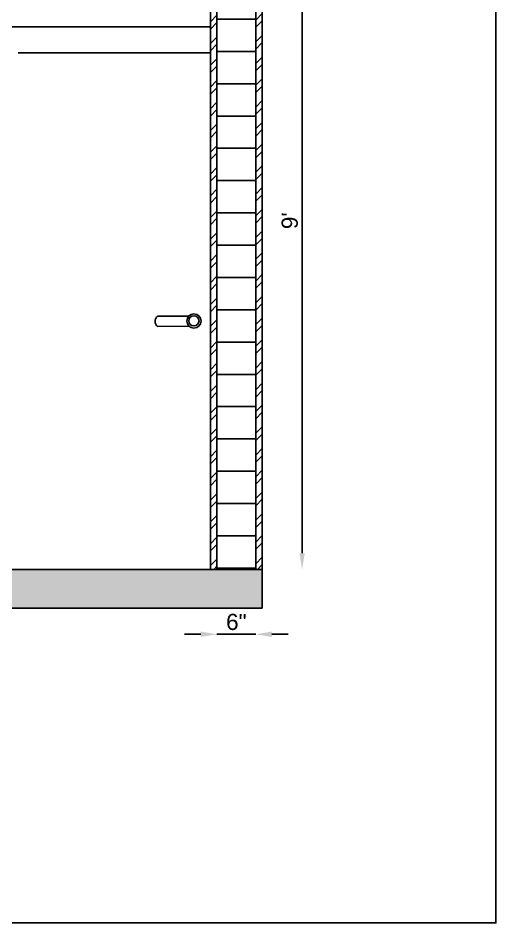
# Model space of a CAD drawing. Header units: feet. Extents: x 2272 to 4893, y 337 to 2916.
# Drawn here: x 2959.3 to 3033.2, y 1772.7 to 1912.8 of the extents above; entities that cross this region are included whole.
import ezdxf

# ---------------------------------------------------------------- set-up
doc = ezdxf.new("R2010")
doc.units = ezdxf.units.FT
doc.styles.get("Standard").update_dxf_attribs({"font": 'arial.ttf'})
doc.dimstyles.new('ISO-25', dxfattribs={"dimtxt": 2.5, "dimasz": 2.5, "dimexe": 1.25, "dimexo": 0.625, "dimtad": 1, "dimdec": 0, "dimlunit": 4, "dimtxsty": 'Standard', "dimcen": 2.5, "dimse1": 1, "dimse2": 1, "dimadec": 0, "dimazin": 0, "dimtfac": 1, "dimtdec": 0, "dimtmove": 0, "dimatfit": 3, "dimfxl": 1, "dimarcsym": 0})

# ---------------------------------------------------------------- blocks, each defined once
blk = doc.blocks.new('*D161')
at = {"color": 0, "lineweight": -2, "transparency": 16777216}
blk.add_line((3003.22, 1932.91), (3003.22, 1829.91), dxfattribs=at)
at = {"color": 0, "transparency": 16777216}
for points in [[(3002.81, 1932.91), (3003.64, 1932.91), (3003.22, 1935.41)], [(3002.81, 1829.91), (3003.64, 1829.91), (3003.22, 1827.41)]]:
    blk.add_solid(points, dxfattribs=at)
at = {"layer": 'Defpoints', "color": 0, "transparency": 16777216}
for p in [(2996.05, 1935.41), (2996.05, 1827.41), (3003.22, 1827.41)]:
    blk.add_point(p, dxfattribs=at)
at = {"color": 0, "transparency": 16777216, "insert": (3001.32, 1881.41), "char_height": 2.5, "attachment_point": 5, "rotation": 90}
blk.add_mtext("9'", dxfattribs=at)
blk = doc.blocks.new('*D162')
at = {"color": 0, "lineweight": -2, "transparency": 16777216}
for p, q in [((2987.55, 1817.37), (2985.05, 1817.37)), ((2990.05, 1817.37), (2996.05, 1817.37)), ((2998.55, 1817.37), (3001.05, 1817.37))]:
    blk.add_line(p, q, dxfattribs=at)
at = {"color": 0, "transparency": 16777216}
for points in [[(2987.55, 1817.79), (2987.55, 1816.96), (2990.05, 1817.37)], [(2998.55, 1817.79), (2998.55, 1816.96), (2996.05, 1817.37)]]:
    blk.add_solid(points, dxfattribs=at)
at = {"layer": 'Defpoints', "color": 0, "transparency": 16777216}
for p in [(2990.05, 1827.41), (2996.05, 1827.41), (2996.05, 1817.37)]:
    blk.add_point(p, dxfattribs=at)
at = {"color": 0, "transparency": 16777216, "insert": (2993.05, 1819.27), "char_height": 2.5, "attachment_point": 5}
blk.add_mtext('6"', dxfattribs=at)

msp = doc.modelspace()

# ---------------------------------------------------------------- hatches: boundary and pattern name
at = {"true_color": 0x105689}
h = msp.add_hatch(dxfattribs=at)
h.set_pattern_fill('AR-CONC', color=146, scale=0.04)
h.set_pattern_definition([(50, (-143.341, 1086.6236), (7.287387, -0.637563), [0.762, -8.382]), (355, (-143.341, 1086.6236), (-1.409737, 7.642274), [0.6096, -6.705623]), (100.45144, (-142.734, 1086.5704), (5.87765, 7.00471), [0.6476, -7.12361]), (46.1842, (-143.341, 1088.656), (10.843162, -1.681693), [1.143, -12.573]), (96.63556, (-142.437, 1088.515), (9.496165, 9.897045), [0.9714, -10.685424]), (351.18415, (-143.341, 1088.656), (9.496165, 9.897045), [0.9144, -10.05839]), (21, (-142.325, 1088.1476), (6.064576, -4.090608), [0.762, -8.382]), (326, (-142.325, 1088.1476), (2.472081, 7.367519), [0.6096, -6.7056]), (71.45144, (-141.82, 1087.807), (8.536657, 3.27691), [0.6476, -7.123598]), (37.5, (-143.341, 1086.6236), (0.1235441, 3.3822016), [0, -6.62432, 0, -6.8072, 0, -6.731]), (7.5, (-143.341, 1086.6236), (2.6727865, 4.007223), [0, -3.88112, 0, -6.47192, 0, -2.5654]), (327.5, (-145.6068, 1086.6236), (5.4236238, -0.2291498), [0, -2.54, 0, -7.9248, 0, -10.5156]), (317.5, (-146.623, 1086.6236), (5.925167, 1.0170596), [0, -3.302, 0, -5.26288, 0, -7.4676])])
h.paths.add_polyline_path([(2997.054, 1953.413), (2854.294, 1953.413), (2854.294, 1947.413), (2862.294, 1947.413), (2989.054, 1947.413), (2997.054, 1947.413)])
h.paths.add_polyline_path([(2997.054, 1827.413), (2989.054, 1827.413), (2862.294, 1827.413), (2854.294, 1827.413), (2854.294, 1821.413), (2997.054, 1821.413)])
h = msp.add_hatch(dxfattribs=at)
h.set_pattern_fill('ANSI32', color=146, scale=0.25)
h.set_pattern_definition([(45, (-143.341, 1086.6236), (-1.683798, 1.683798), []), (45, (-142.2186, 1086.6236), (-1.683798, 1.683798), [])])
h.paths.add_polyline_path([(2997.054, 1947.413), (2989.054, 1947.413), (2989.054, 1827.413), (2990.054, 1827.413), (2990.054, 1935.413), (2996.054, 1935.413), (2996.054, 1827.413), (2997.054, 1827.413)])
h.paths.add_polyline_path([(2862.294, 1947.413), (2854.294, 1947.413), (2854.294, 1827.413), (2862.294, 1827.413)])
at = {"true_color": 0xcb9061}
h = msp.add_hatch(dxfattribs=at)
h.set_pattern_fill('ACAD_ISO08W100', color=33)
h.set_pattern_definition([(0, (-143.341, 1282.619), (0, 5), [24, -3, 6, -3])])
h.paths.add_polyline_path([(2996.054, 1935.413), (2990.054, 1935.413), (2990.054, 1827.413), (2996.054, 1827.413)])

# ---------------------------------------------------------------- linework, layer by layer
at = {"color": 146, "true_color": 0x105689}
for p, q in [((2997.054, 1953.413), (2997.054, 1821.413)), ((2989.054, 1947.413), (2989.054, 1827.413)), ((2862.294, 1827.413), (2989.054, 1827.413)), ((2854.294, 1821.413), (2997.054, 1821.413))]:
    msp.add_line(p, q, dxfattribs=at)
at = {"color": 242, "true_color": 0xcd2027}
for p, q in [((2990.054, 1827.413), (2990.054, 1935.413)), ((2996.054, 1935.413), (2996.054, 1827.413)), ((2955.294, 1911.413), (2989.054, 1911.413)), ((2989.054, 1907.413), (2959.294, 1907.413)), ((2985.682, 1866.633), (2980.859, 1866.633)), ((2980.859, 1865.008), (2985.747, 1865.064))]:
    msp.add_line(p, q, dxfattribs=at)
for p, q in [((2989.054, 1911.413), (2989.054, 1907.413)), ((2989.054, 1827.413), (2997.054, 1827.413)), ((2989.054, 1827.413), (2990.054, 1827.413))]:
    msp.add_line(p, q)
msp.add_lwpolyline([(2819.422, 2012.699), (3033.197, 2012.699), (3033.197, 1772.68), (2819.422, 1772.68)], close=True)
for centre, radius in [((2986.485, 1865.88), 1.1), ((2986.492, 1865.902), 0.791)]:
    msp.add_circle(centre, radius, dxfattribs=at)
msp.add_arc((2981.519, 1865.82), 1.046, 129.07299, 230.92701, dxfattribs=at)

# ---------------------------------------------------------------- dimensions: what is measured, and where the dimension line sits
at = {"color": 85, "true_color": 0x58ba48}
dim = msp.add_linear_dim(base=(3003.222, 1827.413), p1=(2996.054, 1935.413), p2=(2996.054, 1827.413), angle=90, dimstyle='ISO-25', dxfattribs=at)
dim.commit()
dim.dimension.update_dxf_attribs({"geometry": '*D161', "text_midpoint": (3003.222, 1881.413), "dimtype": 160})
dim = msp.add_linear_dim(base=(2996.054, 1817.372), p1=(2990.054, 1827.413), p2=(2996.054, 1827.413), dimstyle='ISO-25', dxfattribs=at)
dim.commit()
dim.dimension.update_dxf_attribs({"geometry": '*D162', "text_midpoint": (2993.054, 1819.274)})

doc.saveas('drawing.dxf')
